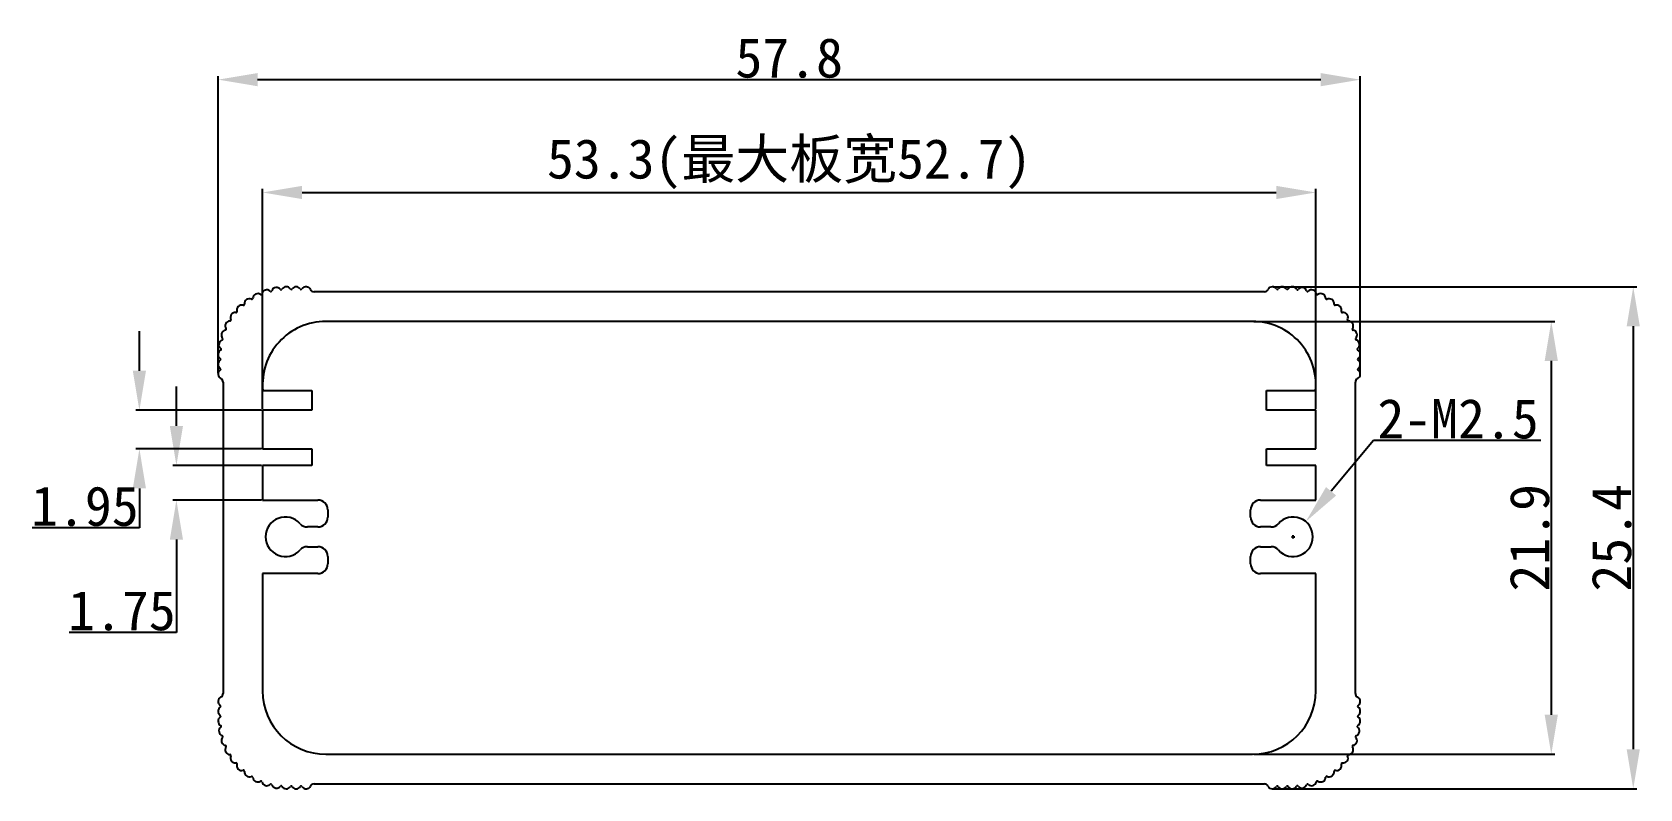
# Model space of a CAD drawing. Header units: inches. Extents: x 81.2 to 162.6, y 29.1 to 67.4.
import ezdxf

# ---------------------------------------------------------------- set-up
doc = ezdxf.new("R2010")
doc.units = ezdxf.units.IN
doc.header["$MEASUREMENT"] = 0
doc.layers.add('图层1', color=30, linetype='Continuous')
doc.styles.get("Standard").update_dxf_attribs({"font": 'simhei.ttf'})
doc.dimstyles.get("Standard").update_dxf_attribs({"dimtxt": 2, "dimasz": 2, "dimexe": 0.18, "dimexo": 0.0625, "dimgap": 0.09, "dimtad": 1, "dimtoh": 1, "dimdec": 1, "dimzin": 0, "dimdsep": 46, "dimtxsty": 'Standard', "dimcen": 0.09, "dimadec": 0, "dimazin": 0, "dimtfac": 1, "dimtdec": 1, "dimtofl": 0, "dimtmove": 0, "dimatfit": 3, "dimfxl": 1, "dimtolj": 1, "dimtzin": 0, "dimarcsym": 0})

# ---------------------------------------------------------------- blocks, each defined once
blk = doc.blocks.new('*D16')
at = {"color": 0, "lineweight": -2}
for p, q in [((90.609, 50.172), (90.609, 65.206)), ((148.408, 50.172), (148.408, 65.206)), ((92.609, 65.026), (146.408, 65.026))]:
    blk.add_line(p, q, dxfattribs=at)
at = {"color": 0}
for points in [[(92.609, 65.359), (92.609, 64.692), (90.609, 65.026)], [(146.408, 65.359), (146.408, 64.692), (148.408, 65.026)]]:
    blk.add_solid(points, dxfattribs=at)
at = {"layer": 'Defpoints', "color": 0}
for p in [(148.408, 65.026), (90.609, 50.109), (148.408, 50.109)]:
    blk.add_point(p, dxfattribs=at)
at = {"color": 0, "insert": (119.509, 66.116), "char_height": 2, "attachment_point": 5}
blk.add_mtext('\\A1;57.8', dxfattribs=at)
blk = doc.blocks.new('*D17')
at = {"color": 0, "lineweight": -2}
for p, q in [((144.006, 54.548), (162.402, 54.548)), ((162.222, 52.548), (162.222, 31.149)), ((144.006, 29.149), (162.402, 29.149))]:
    blk.add_line(p, q, dxfattribs=at)
at = {"color": 0}
for points in [[(161.889, 52.548), (162.555, 52.548), (162.222, 54.548)], [(161.889, 31.149), (162.555, 31.149), (162.222, 29.149)]]:
    blk.add_solid(points, dxfattribs=at)
at = {"layer": 'Defpoints', "color": 0}
for p in [(143.943, 54.548), (143.943, 29.149), (162.222, 29.149)]:
    blk.add_point(p, dxfattribs=at)
at = {"color": 0, "insert": (161.132, 41.848), "char_height": 2, "attachment_point": 5, "rotation": 90}
blk.add_mtext('\\A1;25.4', dxfattribs=at)
blk = doc.blocks.new('*D18')
at = {"color": 0, "lineweight": -2}
for p, q in [((86.625, 50.298), (86.625, 52.298)), ((92.796, 48.298), (86.445, 48.298)), ((92.796, 46.348), (86.445, 46.348)), ((86.625, 44.348), (86.625, 42.348)), ((86.625, 42.348), (81.198, 42.348))]:
    blk.add_line(p, q, dxfattribs=at)
at = {"color": 0}
for points in [[(86.292, 50.298), (86.958, 50.298), (86.625, 48.298)], [(86.292, 44.348), (86.958, 44.348), (86.625, 46.348)]]:
    blk.add_solid(points, dxfattribs=at)
at = {"layer": 'Defpoints', "color": 0}
for p in [(92.859, 48.298), (86.625, 46.348), (92.859, 46.348)]:
    blk.add_point(p, dxfattribs=at)
at = {"color": 0, "insert": (83.867, 43.438), "char_height": 2, "attachment_point": 5}
blk.add_mtext('\\A1;1.95', dxfattribs=at)
blk = doc.blocks.new('*D19')
at = {"color": 0, "lineweight": -2}
for p, q in [((88.498, 47.508), (88.498, 49.508)), ((92.796, 45.508), (88.318, 45.508)), ((92.796, 43.758), (88.318, 43.758)), ((88.498, 41.758), (88.498, 37.065)), ((88.498, 37.065), (83.071, 37.065))]:
    blk.add_line(p, q, dxfattribs=at)
at = {"color": 0}
for points in [[(88.165, 47.508), (88.832, 47.508), (88.498, 45.508)], [(88.165, 41.758), (88.832, 41.758), (88.498, 43.758)]]:
    blk.add_solid(points, dxfattribs=at)
at = {"layer": 'Defpoints', "color": 0}
for p in [(92.859, 45.508), (88.498, 43.758), (92.859, 43.758)]:
    blk.add_point(p, dxfattribs=at)
at = {"color": 0, "insert": (85.74, 38.155), "char_height": 2, "attachment_point": 5}
blk.add_mtext('\\A1;1.75', dxfattribs=at)
blk = doc.blocks.new('*D20')
at = {"layer": 'Defpoints', "color": 0}
for p in [(146.159, 59.318), (92.859, 48.298), (146.159, 48.298)]:
    blk.add_point(p, dxfattribs=at)
at = {"layer": '图层1', "color": 0, "lineweight": -2}
for p, q in [((92.859, 48.361), (92.859, 59.498)), ((146.159, 48.361), (146.159, 59.498)), ((94.859, 59.318), (144.159, 59.318))]:
    blk.add_line(p, q, dxfattribs=at)
at = {"layer": '图层1', "color": 0}
for points in [[(94.859, 59.651), (94.859, 58.985), (92.859, 59.318)], [(144.159, 59.651), (144.159, 58.985), (146.159, 59.318)]]:
    blk.add_solid(points, dxfattribs=at)
at = {"layer": '图层1', "color": 0, "insert": (119.509, 60.756), "char_height": 2, "attachment_point": 5}
blk.add_mtext('\\A1;53.3(最大板宽52.7)', dxfattribs=at)
blk = doc.blocks.new('*D21')
at = {"color": 0, "lineweight": -2}
for p, q in [((143.021, 52.798), (158.253, 52.798)), ((158.073, 50.798), (158.073, 32.898)), ((143.021, 30.898), (158.253, 30.898))]:
    blk.add_line(p, q, dxfattribs=at)
at = {"color": 0}
for points in [[(157.74, 50.798), (158.407, 50.798), (158.073, 52.798)], [(157.74, 32.898), (158.407, 32.898), (158.073, 30.898)]]:
    blk.add_solid(points, dxfattribs=at)
at = {"layer": 'Defpoints', "color": 0}
for p in [(142.959, 52.798), (142.959, 30.898), (158.073, 30.898)]:
    blk.add_point(p, dxfattribs=at)
at = {"color": 0, "insert": (156.983, 41.848), "char_height": 2, "attachment_point": 5, "rotation": 90}
blk.add_mtext('\\A1;21.9', dxfattribs=at)
blk = doc.blocks.new('*D22')
at = {"color": 0, "lineweight": -2}
for p, q in [((149.075, 46.769), (146.931, 44.201)), ((157.547, 46.769), (149.075, 46.769)), ((144.919, 41.898), (145.099, 41.898)), ((145.009, 41.808), (145.009, 41.988))]:
    blk.add_line(p, q, dxfattribs=at)
at = {"color": 0}
blk.add_solid([(146.675, 44.415), (147.187, 43.988), (145.65, 42.666)], dxfattribs=at)
at = {"layer": 'Defpoints', "color": 0}
for p in [(145.65, 42.666), (145.009, 41.898)]:
    blk.add_point(p, dxfattribs=at)
at = {"color": 0, "insert": (153.356, 47.859), "char_height": 2, "attachment_point": 5}
blk.add_mtext('\\A1;2-M2.5', dxfattribs=at)

msp = doc.modelspace()

# ---------------------------------------------------------------- linework, layer by layer
for p, q in [((143.556, 54.298), (95.462, 54.298)), ((142.959, 52.798), (96.059, 52.798)), ((90.859, 49.722), (90.859, 33.975)), ((148.159, 33.975), (148.159, 49.722)), ((92.873, 49.298), (95.359, 49.298)), ((95.359, 49.298), (95.359, 48.298)), ((143.659, 48.298), (143.659, 49.298)), ((143.659, 49.298), (146.145, 49.298)), ((95.359, 48.298), (92.859, 48.298)), ((92.859, 48.298), (92.859, 46.348)), ((146.159, 48.298), (143.659, 48.298)), ((146.159, 46.348), (146.159, 48.298)), ((92.859, 46.348), (95.359, 46.348)), ((95.359, 46.348), (95.359, 45.508)), ((143.659, 45.508), (143.659, 46.348)), ((143.659, 46.348), (146.159, 46.348)), ((95.359, 45.508), (92.859, 45.508)), ((92.859, 45.508), (92.859, 43.758)), ((146.159, 45.508), (143.659, 45.508)), ((146.159, 43.758), (146.159, 45.508)), ((92.859, 43.758), (95.659, 43.758)), ((96.159, 43.258), (96.159, 42.895)), ((142.859, 42.895), (142.859, 43.258)), ((143.359, 43.758), (146.159, 43.758)), ((95.659, 42.395), (95.13, 42.395)), ((143.888, 42.395), (143.359, 42.395)), ((95.127, 41.398), (95.659, 41.398)), ((96.159, 40.898), (96.159, 40.538)), ((142.859, 40.538), (142.859, 40.898)), ((143.359, 41.398), (143.891, 41.398)), ((95.659, 40.038), (92.859, 40.038)), ((92.859, 40.038), (92.859, 34.098)), ((146.159, 40.038), (143.359, 40.038)), ((146.159, 34.098), (146.159, 40.038)), ((96.059, 30.898), (142.959, 30.898)), ((95.462, 29.398), (143.556, 29.398))]:
    msp.add_line(p, q)
for centre, radius, start, end in [((93.561, 54.259), 0.25, 38.12128, 159.78365), ((94.059, 54.298), 0.25, 33.55731, 150.83118), ((94.559, 54.298), 0.25, 33.55731, 146.44269), ((95.059, 54.298), 0.25, 26.3878, 146.44269), ((143.959, 54.298), 0.25, 33.55731, 153.6122), ((144.459, 54.298), 0.25, 33.55731, 146.44269), ((144.959, 54.298), 0.25, 29.16882, 146.44269), ((145.457, 54.259), 0.25, 20.21635, 141.87872), ((92.186, 53.694), 0.25, 64.97868, 186.64105), ((92.313, 53.965), 0.05, 244.97868, 357.68858), ((92.613, 53.953), 0.25, 56.02621, 177.68858), ((92.781, 54.202), 0.05, 236.02621, 348.73612), ((93.075, 54.143), 0.25, 47.07375, 168.73612), ((93.279, 54.363), 0.05, 227.07375, 339.78365), ((93.797, 54.445), 0.05, 218.12128, 330.83118), ((94.309, 54.464), 0.05, 213.55731, 326.44269), ((94.809, 54.464), 0.05, 213.55731, 326.44269), ((95.462, 54.498), 0.2, 206.3878, 270), ((143.556, 54.498), 0.2, 270, 333.6122), ((144.209, 54.464), 0.05, 213.55731, 326.44269), ((144.709, 54.464), 0.05, 213.55731, 326.44269), ((145.221, 54.445), 0.05, 209.16882, 321.87872), ((145.738, 54.363), 0.05, 200.21635, 312.92625), ((145.943, 54.143), 0.25, 11.26388, 132.92625), ((146.237, 54.202), 0.05, 191.26388, 303.97379), ((146.404, 53.953), 0.25, 2.31142, 123.97379), ((146.704, 53.965), 0.05, 182.31142, 295.02132), ((146.831, 53.694), 0.25, 353.35895, 115.02132), ((91.206, 52.868), 0.05, 271.83607, 24.54598), ((91.479, 52.992), 0.25, 82.88361, 204.54598), ((91.517, 53.29), 0.05, 262.88361, 15.59351), ((91.805, 53.371), 0.25, 73.93114, 195.59351), ((91.888, 53.659), 0.05, 253.93114, 6.64105), ((147.129, 53.659), 0.05, 173.35895, 286.06886), ((147.212, 53.371), 0.25, 344.40649, 106.06886), ((147.501, 53.29), 0.05, 164.40649, 277.11639), ((147.538, 52.992), 0.25, 335.45402, 97.11639), ((147.811, 52.868), 0.05, 155.45402, 268.16393), ((91.022, 52.108), 0.25, 100.78854, 222.45091), ((91.216, 52.568), 0.25, 91.83607, 213.49844), ((90.966, 52.402), 0.05, 280.78854, 33.49844), ((96.059, 49.598), 3.2, 90, 185.37938), ((142.959, 49.598), 3.2, 354.62062, 90), ((147.802, 52.568), 0.25, 326.50156, 88.16393), ((148.052, 52.402), 0.05, 146.50156, 259.21146), ((147.996, 52.108), 0.25, 317.54909, 79.21146), ((90.859, 51.125), 0.25, 118.69347, 236.44269), ((90.902, 51.623), 0.25, 109.74101, 231.40337), ((90.715, 51.388), 0.05, 298.69347, 51.40337), ((90.801, 51.905), 0.05, 289.74101, 42.45091), ((148.217, 51.905), 0.05, 137.54909, 250.25899), ((148.116, 51.623), 0.25, 308.59663, 70.25899), ((148.303, 51.388), 0.05, 128.59663, 241.30653), ((148.159, 51.125), 0.25, 303.55731, 61.30653), ((90.859, 50.625), 0.25, 123.55731, 236.44269), ((90.693, 50.875), 0.05, 303.55731, 56.44269), ((148.325, 50.875), 0.05, 123.55731, 236.44269), ((148.159, 50.625), 0.25, 303.55731, 56.44269), ((90.859, 50.125), 0.25, 123.55731, 243.59655), ((90.693, 50.375), 0.05, 303.55731, 56.44269), ((90.659, 49.722), 0.2, 0, 63.59655), ((148.359, 49.722), 0.2, 116.40345, 180), ((148.159, 50.125), 0.25, 296.40345, 56.44269), ((148.325, 50.375), 0.05, 123.55731, 236.44269), ((95.659, 43.258), 0.5, 0, 90), ((143.359, 43.258), 0.5, 90, 180), ((94.009, 41.898), 1, 41.64957, 318.18969), ((95.13, 42.895), 0.5, 221.64957, 270), ((95.659, 42.895), 0.5, 270, 0), ((143.359, 42.895), 0.5, 180, 270), ((143.888, 42.895), 0.5, 270, 318.35043), ((145.009, 41.898), 1, 221.81031, 138.35043), ((95.127, 40.898), 0.5, 90, 138.18969), ((95.659, 40.898), 0.5, 0, 90), ((143.359, 40.898), 0.5, 90, 180), ((143.891, 40.898), 0.5, 41.81031, 90), ((95.659, 40.538), 0.5, 270, 0), ((143.359, 40.538), 0.5, 180, 270), ((90.859, 33.572), 0.25, 116.40345, 236.44269), ((90.693, 33.322), 0.05, 303.55731, 56.44269), ((90.659, 33.975), 0.2, 296.40345, 360), ((96.059, 34.098), 3.2, 180, 270), ((142.959, 34.098), 3.2, 270, 360), ((148.359, 33.975), 0.2, 180, 243.59655), ((148.159, 33.572), 0.25, 303.55731, 63.59655), ((148.325, 33.322), 0.05, 123.55731, 236.44269), ((90.859, 33.072), 0.25, 123.55731, 236.44269), ((90.859, 32.572), 0.25, 123.55731, 241.30653), ((90.693, 32.822), 0.05, 303.55731, 56.44269), ((148.325, 32.822), 0.05, 123.55731, 236.44269), ((148.159, 32.572), 0.25, 298.69347, 56.44269), ((148.159, 33.072), 0.25, 303.55731, 56.44269), ((90.902, 32.074), 0.25, 128.59663, 250.25899), ((90.715, 32.309), 0.05, 308.59663, 61.30653), ((91.022, 31.589), 0.25, 137.54909, 259.21146), ((90.801, 31.792), 0.05, 317.54909, 70.25899), ((147.996, 31.589), 0.25, 280.78854, 42.45091), ((148.217, 31.792), 0.05, 109.74101, 222.45091), ((148.116, 32.074), 0.25, 289.74101, 51.40337), ((148.303, 32.309), 0.05, 118.69347, 231.40337), ((91.216, 31.129), 0.25, 146.50156, 268.16393), ((90.966, 31.295), 0.05, 326.50156, 79.21146), ((147.802, 31.129), 0.25, 271.83607, 33.49844), ((148.052, 31.295), 0.05, 100.78854, 213.49844), ((91.206, 30.829), 0.05, 335.45402, 88.16393), ((91.479, 30.705), 0.25, 155.45402, 277.11639), ((91.517, 30.407), 0.05, 344.40649, 97.11639), ((91.805, 30.326), 0.25, 164.40649, 286.06886), ((147.212, 30.326), 0.25, 253.93114, 15.59351), ((147.501, 30.407), 0.05, 82.88361, 195.59351), ((147.538, 30.705), 0.25, 262.88361, 24.54598), ((147.811, 30.829), 0.05, 91.83607, 204.54598), ((91.888, 30.038), 0.05, 353.35895, 106.06886), ((92.186, 30.003), 0.25, 173.35895, 295.02132), ((92.313, 29.732), 0.05, 2.31142, 115.02132), ((92.613, 29.744), 0.25, 182.31142, 303.97379), ((92.781, 29.495), 0.05, 11.26388, 123.97379), ((93.075, 29.553), 0.25, 191.26388, 312.92625), ((93.279, 29.334), 0.05, 20.21635, 132.92625), ((93.561, 29.437), 0.25, 200.21635, 321.87872), ((93.797, 29.252), 0.05, 29.16882, 141.87872), ((95.462, 29.198), 0.2, 90, 153.6122), ((143.556, 29.198), 0.2, 26.3878, 90), ((145.221, 29.252), 0.05, 38.12128, 150.83118), ((145.457, 29.437), 0.25, 218.12128, 339.78365), ((145.738, 29.334), 0.05, 47.07375, 159.78365), ((145.943, 29.553), 0.25, 227.07375, 348.73612), ((146.237, 29.495), 0.05, 56.02621, 168.73612), ((146.404, 29.744), 0.25, 236.02621, 357.68858), ((146.704, 29.732), 0.05, 64.97868, 177.68858), ((146.831, 30.003), 0.25, 244.97868, 6.64105), ((147.129, 30.038), 0.05, 73.93114, 186.64105), ((94.059, 29.398), 0.25, 209.16882, 326.44269), ((94.309, 29.233), 0.05, 33.55731, 146.44269), ((94.559, 29.398), 0.25, 213.55731, 326.44269), ((94.809, 29.233), 0.05, 33.55731, 146.44269), ((95.059, 29.398), 0.25, 213.55731, 333.6122), ((143.959, 29.398), 0.25, 206.3878, 326.44269), ((144.209, 29.233), 0.05, 33.55731, 146.44269), ((144.459, 29.398), 0.25, 213.55731, 326.44269), ((144.709, 29.233), 0.05, 33.55731, 146.44269), ((144.959, 29.398), 0.25, 213.55731, 330.83118)]:
    msp.add_arc(centre, radius, start, end)

# ---------------------------------------------------------------- dimensions: what is measured, and where the dimension line sits
dim = msp.add_linear_dim(base=(148.408, 65.026), p1=(90.609, 50.109), p2=(148.408, 50.109), dimstyle='Standard')
dim.commit()
dim.dimension.update_dxf_attribs({"geometry": '*D16', "text_midpoint": (119.509, 66.116)})
dim = msp.add_linear_dim(base=(162.222, 29.149), p1=(143.943, 54.548), p2=(143.943, 29.149), angle=90, dimstyle='Standard')
dim.commit()
dim.dimension.update_dxf_attribs({"geometry": '*D17', "text_midpoint": (162.222, 41.848), "dimtype": 160})
dim = msp.add_linear_dim(base=(86.625, 46.348), p1=(92.859, 48.298), p2=(92.859, 46.348), angle=270, dimstyle='Standard', override={"dimdec": 2})
dim.commit()
dim.dimension.update_dxf_attribs({"geometry": '*D18', "text_midpoint": (83.867, 43.438)})
dim = msp.add_linear_dim(base=(158.073, 30.898), p1=(142.959, 52.798), p2=(142.959, 30.898), angle=270, dimstyle='Standard')
dim.commit()
dim.dimension.update_dxf_attribs({"geometry": '*D21', "text_midpoint": (156.983, 41.848)})
dim = msp.add_linear_dim(base=(88.498, 43.758), p1=(92.859, 45.508), p2=(92.859, 43.758), angle=270, dimstyle='Standard', override={"dimdec": 2})
dim.commit()
dim.dimension.update_dxf_attribs({"geometry": '*D19', "text_midpoint": (85.74, 37.065), "dimtype": 160})
dim = msp.add_radius_dim(center=(145.009, 41.898), mpoint=(145.65, 42.666), text='2-M2.5', dimstyle='Standard')
dim.commit()
dim.dimension.update_dxf_attribs({"geometry": '*D22', "text_midpoint": (153.356, 46.769), "dimtype": 164})
at = {"layer": '图层1'}
dim = msp.add_linear_dim(base=(146.159, 59.318), p1=(92.859, 48.298), p2=(146.159, 48.298), text='<>(最大板宽52.7)', dimstyle='Standard', dxfattribs=at)
dim.commit()
dim.dimension.update_dxf_attribs({"geometry": '*D20', "text_midpoint": (119.509, 60.756)})

doc.saveas('drawing.dxf')
